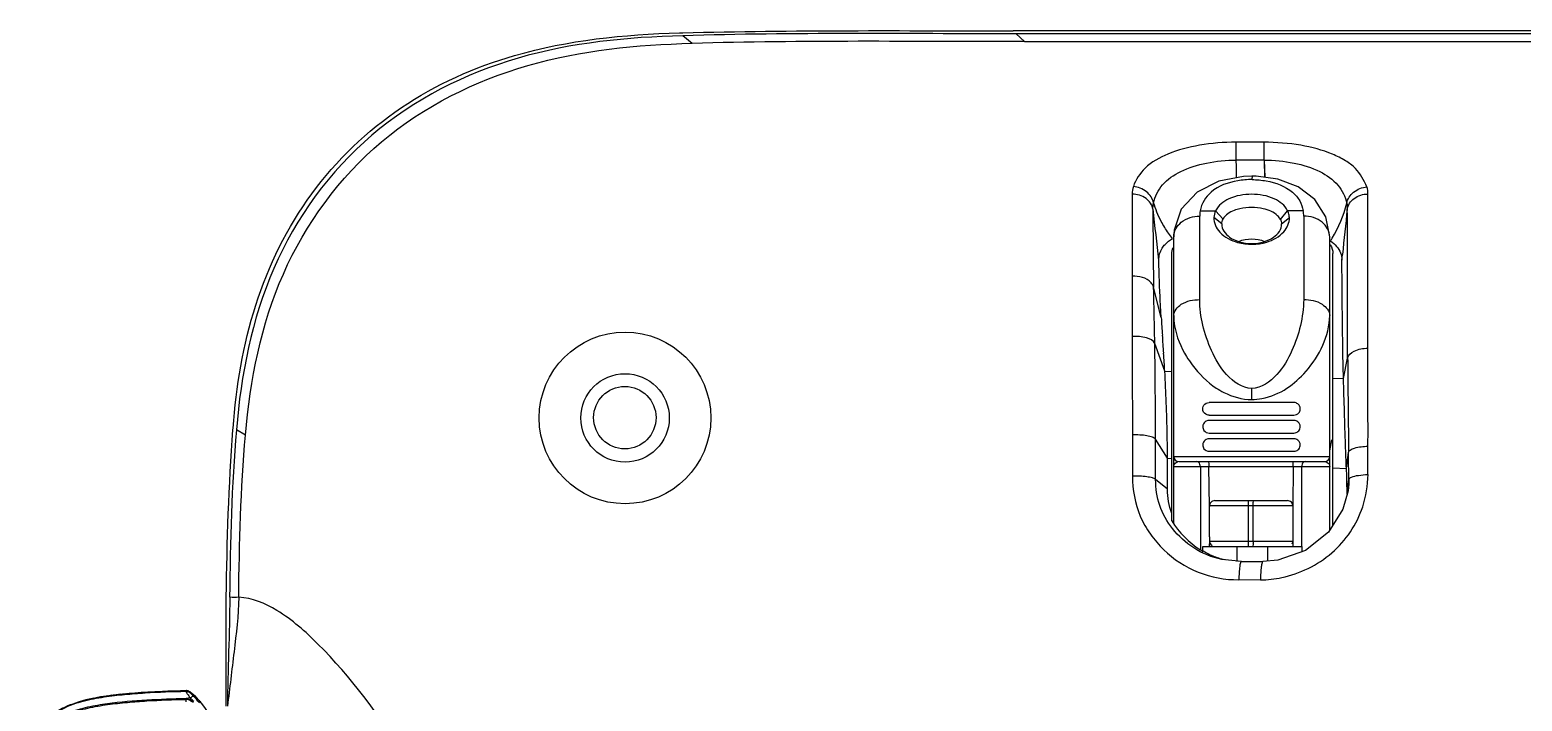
# Model space of a CAD drawing. Header units: millimetres. Extents: x 7426 to 8300, y 123 to 421.
# Drawn here: x 8176.32 to 8190.66, y 353.74 to 360.2 of the extents above; entities that cross this region are included whole.
import ezdxf

# ---------------------------------------------------------------- set-up
doc = ezdxf.new("R2010")
doc.units = ezdxf.units.MM
doc.layers.add('20_ALL_FEATURES', color=7, linetype='Continuous')

msp = doc.modelspace()

# ---------------------------------------------------------------- linework, layer by layer
at = {"layer": '20_ALL_FEATURES', "color": 7, "linetype": 'Continuous'}
for p, q in [((8182.562, 360.166), (8182.594, 360.167)), ((8182.562, 360.166), (8182.594, 360.166)), ((8182.682, 360.065), (8182.594, 360.139)), ((8197.035, 360.187), (8185.769, 360.186)), ((8197.035, 360.188), (8185.798, 360.186)), ((8185.877, 360.083), (8185.798, 360.158)), ((8197.035, 360.158), (8185.798, 360.157)), ((8187.914, 358.944), (8187.912, 359.115)), ((8188.181, 359.115), (8187.912, 359.115)), ((8188.182, 358.944), (8188.181, 359.115)), ((8188.182, 358.944), (8187.914, 358.944)), ((8188.182, 358.944), (8188.187, 358.778)), ((8188.182, 358.944), (8188.188, 358.778)), ((8187.563, 357.602), (8187.563, 358.404)), ((8187.567, 358.457), (8187.716, 358.457)), ((8187.774, 358.329), (8187.699, 358.39)), ((8187.788, 358.377), (8187.716, 358.457)), ((8188.339, 358.372), (8188.408, 358.457)), ((8188.35, 358.329), (8188.425, 358.39)), ((8188.559, 358.457), (8188.408, 358.457)), ((8188.563, 358.404), (8188.563, 357.602)), ((8187.313, 355.451), (8187.313, 358.205)), ((8188.813, 356.095), (8188.813, 358.205)), ((8187.294, 355.477), (8187.294, 358.04)), ((8188.844, 355.434), (8188.844, 358.045)), ((8188.93, 357.98), (8188.935, 358.036)), ((8187.192, 357.431), (8187.12, 357.723)), ((8187.227, 356.914), (8187.131, 357.181)), ((8188.945, 356.843), (8188.985, 357.04)), ((8187.227, 356.914), (8187.294, 356.911)), ((8188.844, 356.848), (8188.945, 356.843)), ((8188.063, 356.642), (8188.063, 356.749)), ((8188.469, 356.613), (8187.653, 356.613)), ((8187.653, 356.492), (8188.469, 356.492)), ((8188.469, 356.441), (8187.653, 356.441)), ((8178.269, 356.351), (8178.27, 356.367)), ((8178.269, 356.351), (8178.27, 356.367)), ((8178.389, 356.3), (8178.302, 356.349)), ((8186.916, 356.301), (8186.916, 355.906)), ((8187.254, 356.077), (8187.138, 356.262)), ((8187.653, 356.32), (8188.469, 356.32)), ((8188.469, 356.265), (8187.653, 356.265)), ((8188.813, 356.149), (8188.834, 356.256)), ((8187.254, 356.077), (8187.253, 356.094)), ((8187.254, 356.077), (8187.254, 356.094)), ((8187.313, 356.095), (8188.813, 356.095)), ((8187.653, 356.144), (8188.469, 356.144)), ((8188.813, 355.384), (8188.813, 356.085)), ((8188.973, 355.979), (8188.994, 356.135)), ((8189.18, 355.922), (8189.18, 356.193)), ((8187.254, 356.077), (8187.294, 356.075)), ((8188.813, 355.995), (8187.313, 355.995)), ((8187.363, 356.045), (8188.763, 356.045)), ((8187.569, 355.995), (8187.569, 355.19)), ((8187.656, 355.614), (8187.65, 355.995)), ((8188.462, 355.995), (8188.459, 355.616)), ((8188.544, 355.23), (8188.544, 355.995)), ((8188.844, 355.986), (8188.973, 355.979)), ((8188.976, 355.907), (8188.973, 355.979)), ((8187.254, 355.779), (8187.139, 355.874)), ((8188.978, 355.835), (8188.976, 355.907)), ((8188.981, 355.765), (8188.978, 355.835)), ((8188.981, 355.765), (8188.996, 355.873)), ((8188.995, 355.828), (8188.99, 355.768)), ((8188.996, 355.873), (8188.995, 355.828)), ((8187.708, 355.67), (8188.407, 355.67)), ((8188.99, 355.768), (8188.988, 355.758)), ((8187.658, 355.322), (8187.658, 355.62)), ((8188.457, 355.62), (8187.658, 355.62)), ((8188.028, 355.62), (8188.028, 355.28)), ((8188.078, 355.28), (8188.078, 355.62)), ((8188.457, 355.62), (8188.457, 355.28)), ((8187.594, 355.182), (8187.594, 355.23)), ((8187.594, 355.23), (8188.544, 355.23)), ((8187.656, 355.288), (8187.655, 355.23)), ((8187.658, 355.28), (8188.457, 355.28)), ((8187.919, 355.23), (8187.919, 355.085)), ((8188.219, 355.089), (8188.219, 355.23)), ((8188.459, 355.284), (8188.459, 355.23)), ((8188.544, 355.23), (8188.544, 355.18)), ((8187.779, 355.104), (8187.776, 355.104)), ((8187.964, 355.085), (8187.779, 355.104)), ((8187.964, 355.085), (8188.169, 355.085)), ((8187.939, 354.911), (8188.147, 354.91)), ((8177.038, 353.789), (8177.025, 353.787)), ((8177.064, 353.793), (8177.038, 353.789)), ((8177.104, 353.799), (8177.077, 353.795)), ((8177.147, 353.804), (8177.118, 353.8)), ((8177.192, 353.809), (8177.162, 353.805)), ((8177.239, 353.813), (8177.207, 353.81)), ((8177.272, 353.816), (8177.218, 353.811)), ((8177.326, 353.821), (8177.27, 353.816)), ((8177.386, 353.825), (8177.324, 353.821)), ((8177.398, 353.826), (8177.36, 353.823)), ((8177.458, 353.83), (8177.386, 353.825)), ((8177.523, 353.833), (8177.449, 353.829)), ((8177.593, 353.836), (8177.518, 353.833)), ((8177.675, 353.84), (8177.593, 353.836)), ((8177.695, 353.84), (8177.643, 353.838)), ((8177.781, 353.843), (8177.675, 353.84)), ((8177.818, 353.844), (8177.766, 353.842)), ((8177.818, 353.844), (8177.818, 353.844)), ((8177.818, 353.835), (8177.818, 353.844)), ((8177.822, 353.844), (8177.82, 353.844)), ((8177.841, 353.84), (8177.84, 353.841)), ((8177.849, 353.837), (8177.841, 353.84)), ((8177.857, 353.833), (8177.849, 353.837)), ((8177.862, 353.829), (8177.857, 353.833)), ((8177.865, 353.818), (8177.865, 353.826)), ((8177.886, 353.808), (8177.887, 353.808)), ((8177.886, 353.808), (8177.887, 353.808)), ((8177.887, 353.808), (8177.887, 353.807)), ((8177.938, 353.756), (8177.905, 353.791)), ((8177, 353.783), (8176.988, 353.781)), ((8177.818, 353.735), (8177.818, 353.76)), ((8177.819, 353.762), (8177.819, 353.762)), ((8177.879, 353.738), (8177.868, 353.745)), ((8177.968, 353.721), (8177.938, 353.756))]:
    msp.add_line(p, q, dxfattribs=at)
for points in [[(8188.065, 358.79), (8187.984, 358.787), (8187.746, 358.741), (8187.537, 358.635), (8187.385, 358.47), (8187.317, 358.269), (8187.313, 358.205)], [(8188.813, 358.205), (8188.776, 358.398), (8188.67, 358.564), (8188.509, 358.686), (8188.314, 358.76), (8188.105, 358.79), (8188.065, 358.79)], [(8188.989, 355.765), (8188.94, 355.589), (8188.802, 355.367), (8188.58, 355.192), (8188.313, 355.097), (8188.17, 355.085)], [(8177.218, 353.811), (8177.169, 353.806), (8177.122, 353.801), (8177.078, 353.795), (8177.036, 353.789), (8176.996, 353.783), (8176.958, 353.776), (8176.921, 353.769), (8176.886, 353.761), (8176.853, 353.754), (8176.821, 353.745), (8176.79, 353.737)], [(8177.84, 353.841), (8177.831, 353.843), (8177.822, 353.844)], [(8178.04, 353.619), (8178.036, 353.626), (8178.025, 353.643), (8178.006, 353.671), (8177.98, 353.706), (8177.948, 353.745), (8177.911, 353.785), (8177.887, 353.807)], [(8176.834, 353.749), (8176.824, 353.746), (8176.815, 353.744)], [(8176.865, 353.757), (8176.855, 353.754), (8176.844, 353.752)], [(8176.897, 353.764), (8176.886, 353.761), (8176.875, 353.759)], [(8176.93, 353.771), (8176.919, 353.768), (8176.908, 353.766)], [(8176.964, 353.777), (8176.953, 353.775), (8176.941, 353.773)], [(8177.819, 353.762), (8177.755, 353.761), (8177.655, 353.757), (8177.566, 353.754), (8177.485, 353.75), (8177.411, 353.745), (8177.343, 353.741)], [(8177.868, 353.745), (8177.863, 353.748), (8177.858, 353.751), (8177.853, 353.755), (8177.847, 353.757), (8177.841, 353.759), (8177.836, 353.76), (8177.831, 353.761), (8177.825, 353.762), (8177.819, 353.762)]]:
    msp.add_lwpolyline(points, dxfattribs=at)
for centre, radius in [((8182.038, 356.465), 0.825), ((8182.038, 356.465), 0.425), ((8182.036, 356.468), 0.3)]:
    msp.add_circle(centre, radius, dxfattribs=at)
for centre, radius, start, end in [((8183.24, 358.813), 4.676, 359.5296, 1.6122), ((8187.167, 358.615), 0.253, 162.9004, 179.9324), ((8188.062, 357.961), 0.795, 89.7132, 99.6981), ((8188.932, 358.617), 0.248, 0.0197, 16.0707), ((8187.712, 358.855), 1.306, 329.4807, 345.5219), ((8099.638, 348.021), 88.098, 6.49137, 6.81201), ((8187.874, 358.405), 0.311, 170.4747, 180.3093), ((8188.264, 358.383), 0.161, 2.4987, 10.6634), ((8188.254, 358.406), 0.309, 359.6653, 9.5598), ((8241.197, 352.65), 52.539, 173.6395, 174.1157), ((8187.56, 358.945), 1.482, 328.2949, 329.4688), ((8216.157, 359.338), 29.027, 183.7663, 184.1063), ((8145.717, 354.31), 41.593, 3.828, 4.0662), ((8165.566, 355.646), 21.698, 3.348, 3.8071), ((8188.471, 356.554), 0.0586, 18.7523, 34.3999), ((8188.464, 356.552), 0.0659, 352.8111, 6.916), ((8188.464, 356.381), 0.0659, 352.8111, 6.916), ((7991.405, 355.915), 195.734, 359.98815, 0.10176), ((8187.363, 356.095), 0.05, 180, 270), ((8188.464, 356.205), 0.0659, 353.3513, 6.6343), ((8188.763, 356.095), 0.05, 270, 0), ((8106.666, 355.273), 82.332, 0.41802, 0.6002), ((8165.204, 355.919), 22.05, 0.1484, 0.4098), ((8165.503, 355.918), 21.751, 359.8915, 0.1529), ((8164.839, 355.922), 22.415, 359.635, 359.8851), ((8188.155, 355.93), 1.026, 341.8834, 359.5079), ((8188.329, 355.751), 0.653, 358.2464, 1.2751), ((8191.661, 355.621), 3.633, 179.619, 180.0133), ((8191.711, 355.279), 3.633, 179.9867, 180.381), ((8187.992, 355.863), 0.789, 237.6657, 239.6799), ((8187.983, 355.795), 0.72, 237.2275, 243.7556), ((8187.97, 355.769), 0.69, 243.7837, 246.2749), ((8177.47, 353.342), 0.625, 48.2336, 50.2955), ((8177.265, 353.146), 0.909, 44.2532, 46.7457), ((8177.282, 353.18), 0.861, 39.4364, 45.3881), ((8177.819, 353.699), 0.0607, 90.303, 91.3081), ((8178.129, 339.834), 13.939, 91.1056, 91.2753), ((8177.055, 352.937), 1.159, 43.7938, 46.0189), ((8177.273, 353.154), 0.896, 41.2403, 44.2488), ((8177.276, 353.157), 0.892, 41.0749, 41.2397), ((8177.273, 353.155), 0.896, 38.3679, 41.0749)]:
    msp.add_arc(centre, radius, start, end, dxfattribs=at)
for points, knots in [([(8182.594, 360.139), (8182.062, 360.124), (8180.991, 360.023), (8179.522, 359.282), (8178.55, 357.944), (8178.346, 356.879), (8178.302, 356.349)], [0, 0, 0, 0, 0.250694, 0.500313, 0.749661, 1, 1, 1, 1]), ([(8178.389, 356.3), (8178.433, 356.828), (8178.642, 357.89), (8179.617, 359.219), (8181.084, 359.95), (8182.152, 360.052), (8182.682, 360.066)], [0, 0, 0, 0, 0.250315, 0.499664, 0.749284, 1, 1, 1, 1]), ([(8178.27, 356.367), (8178.301, 356.766), (8178.43, 357.564), (8178.969, 358.659), (8179.85, 359.506), (8180.593, 359.838), (8180.977, 359.949)], [0, 0, 0, 0, 0.250635, 0.500462, 0.749904, 1, 1, 1, 1]), ([(8187.912, 359.115), (8187.795, 359.116), (8187.571, 359.097), (8187.272, 359.02), (8187.037, 358.892), (8186.947, 358.756), (8186.925, 358.689)], [0, 0, 0, 0, 0.310133, 0.588148, 0.815198, 1, 1, 1, 1]), ([(8189.17, 358.686), (8189.142, 358.75), (8189.089, 358.851), (8188.96, 358.943), (8188.788, 359.029), (8188.524, 359.098), (8188.3, 359.113), (8188.181, 359.115)], [0, 0, 0, 0, 0.183089, 0.290183, 0.410791, 0.688966, 1, 1, 1, 1]), ([(8187.12, 358.532), (8187.133, 358.595), (8187.198, 358.723), (8187.389, 358.851), (8187.635, 358.926), (8187.818, 358.943), (8187.914, 358.944)], [0, 0, 0, 0, 0.200501, 0.427687, 0.69903, 1, 1, 1, 1]), ([(8188.182, 358.944), (8188.278, 358.943), (8188.462, 358.926), (8188.709, 358.85), (8188.899, 358.72), (8188.963, 358.592), (8188.976, 358.529)], [0, 0, 0, 0, 0.301723, 0.573431, 0.800347, 1, 1, 1, 1]), ([(8187.12, 358.532), (8187.111, 358.574), (8187.057, 358.652), (8186.97, 358.685), (8186.925, 358.689)], [0, 0, 0, 0, 0.478494, 1, 1, 1, 1]), ([(8187.928, 358.744), (8187.837, 358.729), (8187.674, 358.674), (8187.579, 358.525), (8187.567, 358.457)], [0, 0, 0, 0, 0.572886, 1, 1, 1, 1]), ([(8188.065, 358.79), (8188.068, 358.789), (8188.062, 358.773), (8188.066, 358.764), (8188.066, 358.756)], [0, 0, 0, 0, 0.258793, 1, 1, 1, 1]), ([(8188.203, 358.743), (8188.293, 358.727), (8188.421, 358.681), (8188.53, 358.557), (8188.551, 358.489), (8188.559, 358.457)], [0, 0, 0, 0, 0.568632, 0.793237, 1, 1, 1, 1]), ([(8188.976, 358.529), (8188.984, 358.57), (8189.038, 358.649), (8189.125, 358.682), (8189.17, 358.686)], [0, 0, 0, 0, 0.476198, 1, 1, 1, 1]), ([(8186.914, 358.615), (8186.912, 358.557), (8186.913, 358.402), (8186.912, 358.14), (8186.915, 357.935), (8186.913, 357.827)], [0, 0, 0, 0, 0.221664, 0.588667, 1, 1, 1, 1]), ([(8187.113, 358.47), (8187.107, 358.511), (8187.051, 358.592), (8186.96, 358.615), (8186.914, 358.615)], [0, 0, 0, 0, 0.469167, 1, 1, 1, 1]), ([(8187.226, 358.296), (8187.214, 358.315), (8187.171, 358.39), (8187.138, 358.471), (8187.12, 358.532)], [0, 0, 0, 0, 0.259031, 1, 1, 1, 1]), ([(8188.408, 358.457), (8188.383, 358.508), (8188.268, 358.593), (8188.062, 358.627), (8187.856, 358.593), (8187.741, 358.508), (8187.716, 358.457)], [0, 0, 0, 0, 0.216764, 0.500104, 0.783436, 1, 1, 1, 1]), ([(8188.982, 358.47), (8188.988, 358.511), (8189.043, 358.592), (8189.134, 358.617), (8189.18, 358.617)], [0, 0, 0, 0, 0.470414, 1, 1, 1, 1]), ([(8189.179, 357.135), (8189.178, 357.28), (8189.18, 357.774), (8189.181, 358.268), (8189.18, 358.617)], [0, 0, 0, 0, 0.292426, 1, 1, 1, 1]), ([(8187.113, 358.47), (8187.113, 358.415), (8187.114, 358.165), (8187.116, 357.916), (8187.12, 357.723)], [0, 0, 0, 0, 0.223087, 1, 1, 1, 1]), ([(8187.313, 358.205), (8187.313, 358.258), (8187.38, 358.372), (8187.501, 358.404), (8187.563, 358.404)], [0, 0, 0, 0, 0.45977, 1, 1, 1, 1]), ([(8187.699, 358.39), (8187.696, 358.34), (8187.755, 358.223), (8187.864, 358.17), (8187.927, 358.152)], [0, 0, 0, 0, 0.431802, 1, 1, 1, 1]), ([(8187.95, 358.476), (8187.931, 358.472), (8187.87, 358.454), (8187.809, 358.416), (8187.787, 358.376)], [0, 0, 0, 0, 0.302215, 1, 1, 1, 1]), ([(8188.337, 358.376), (8188.33, 358.388), (8188.289, 358.44), (8188.224, 358.465), (8188.173, 358.476)], [0, 0, 0, 0, 0.205695, 1, 1, 1, 1]), ([(8188.207, 358.155), (8188.268, 358.174), (8188.373, 358.228), (8188.428, 358.341), (8188.425, 358.39)], [0, 0, 0, 0, 0.566697, 1, 1, 1, 1]), ([(8188.813, 358.205), (8188.813, 358.258), (8188.746, 358.372), (8188.625, 358.404), (8188.563, 358.404)], [0, 0, 0, 0, 0.459771, 1, 1, 1, 1]), ([(8188.985, 357.04), (8188.984, 357.178), (8188.983, 357.655), (8188.983, 358.132), (8188.982, 358.47)], [0, 0, 0, 0, 0.290746, 1, 1, 1, 1]), ([(8187.774, 358.329), (8187.771, 358.28), (8187.835, 358.199), (8187.948, 358.153), (8188.062, 358.136), (8188.176, 358.153), (8188.289, 358.199), (8188.353, 358.279), (8188.35, 358.329)], [0, 0, 0, 0, 0.200138, 0.341349, 0.500021, 0.658683, 0.799825, 1, 1, 1, 1]), ([(8187.17, 357.981), (8187.169, 358.021), (8187.185, 358.078), (8187.22, 358.122), (8187.23, 358.132)], [0, 0, 0, 0, 0.732805, 1, 1, 1, 1]), ([(8187.192, 357.431), (8187.189, 357.481), (8187.179, 357.664), (8187.173, 357.847), (8187.17, 357.981)], [0, 0, 0, 0, 0.272322, 1, 1, 1, 1]), ([(8188.945, 356.843), (8188.942, 356.951), (8188.935, 357.33), (8188.931, 357.709), (8188.93, 357.98)], [0, 0, 0, 0, 0.284849, 1, 1, 1, 1]), ([(8187.12, 357.723), (8187.116, 357.738), (8187.071, 357.81), (8186.978, 357.83), (8186.913, 357.827)], [0, 0, 0, 0, 0.199798, 1, 1, 1, 1]), ([(8186.913, 357.827), (8186.913, 357.782), (8186.913, 357.589), (8186.914, 357.396), (8186.913, 357.248)], [0, 0, 0, 0, 0.235533, 1, 1, 1, 1]), ([(8187.131, 357.181), (8187.13, 357.229), (8187.127, 357.409), (8187.123, 357.59), (8187.12, 357.723)], [0, 0, 0, 0, 0.26476, 1, 1, 1, 1]), ([(8187.313, 357.448), (8187.313, 357.492), (8187.395, 357.586), (8187.502, 357.602), (8187.563, 357.602)], [0, 0, 0, 0, 0.419075, 1, 1, 1, 1]), ([(8188.063, 356.749), (8187.971, 356.748), (8187.802, 356.873), (8187.672, 357.105), (8187.585, 357.352), (8187.563, 357.52), (8187.563, 357.602)], [0, 0, 0, 0, 0.261755, 0.519799, 0.766241, 1, 1, 1, 1]), ([(8188.563, 357.603), (8188.561, 357.435), (8188.493, 357.174), (8188.324, 356.873), (8188.155, 356.748), (8188.063, 356.749)], [0, 0, 0, 0, 0.478875, 0.737502, 1, 1, 1, 1]), ([(8188.563, 357.603), (8188.624, 357.603), (8188.731, 357.586), (8188.813, 357.492), (8188.813, 357.448)], [0, 0, 0, 0, 0.58092, 1, 1, 1, 1]), ([(8187.313, 357.448), (8187.313, 357.415), (8187.326, 357.277), (8187.381, 357.145), (8187.437, 357.054)], [0, 0, 0, 0, 0.234567, 1, 1, 1, 1]), ([(8188.401, 356.75), (8188.469, 356.795), (8188.674, 356.981), (8188.81, 357.254), (8188.813, 357.448)], [0, 0, 0, 0, 0.297081, 1, 1, 1, 1]), ([(8187.131, 357.181), (8187.117, 357.209), (8187.036, 357.246), (8186.96, 357.251), (8186.913, 357.248)], [0, 0, 0, 0, 0.404671, 1, 1, 1, 1]), ([(8186.913, 357.248), (8186.914, 357.172), (8186.915, 356.856), (8186.915, 356.54), (8186.916, 356.301)], [0, 0, 0, 0, 0.242279, 1, 1, 1, 1]), ([(8187.138, 356.262), (8187.138, 356.341), (8187.137, 356.647), (8187.134, 356.953), (8187.131, 357.181)], [0, 0, 0, 0, 0.257739, 1, 1, 1, 1]), ([(8188.985, 357.04), (8188.99, 357.07), (8189.06, 357.124), (8189.134, 357.134), (8189.179, 357.135)], [0, 0, 0, 0, 0.402778, 1, 1, 1, 1]), ([(8189.18, 356.193), (8189.181, 356.275), (8189.181, 356.589), (8189.176, 356.903), (8189.179, 357.135)], [0, 0, 0, 0, 0.259554, 1, 1, 1, 1]), ([(8187.437, 357.054), (8187.454, 357.027), (8187.532, 356.912), (8187.633, 356.811), (8187.722, 356.752)], [0, 0, 0, 0, 0.230126, 1, 1, 1, 1]), ([(8188.985, 357.04), (8188.986, 356.968), (8188.988, 356.666), (8188.992, 356.364), (8188.994, 356.135)], [0, 0, 0, 0, 0.23954, 1, 1, 1, 1]), ([(8187.254, 356.094), (8187.253, 356.164), (8187.249, 356.438), (8187.239, 356.711), (8187.227, 356.914)], [0, 0, 0, 0, 0.256243, 1, 1, 1, 1]), ([(8188.973, 355.979), (8188.97, 356.054), (8188.96, 356.342), (8188.951, 356.63), (8188.945, 356.843)], [0, 0, 0, 0, 0.260276, 1, 1, 1, 1]), ([(8187.722, 356.752), (8187.745, 356.737), (8187.849, 356.676), (8187.97, 356.641), (8188.063, 356.642)], [0, 0, 0, 0, 0.229356, 1, 1, 1, 1]), ([(8188.063, 356.642), (8188.096, 356.642), (8188.215, 356.653), (8188.328, 356.703), (8188.401, 356.75)], [0, 0, 0, 0, 0.273616, 1, 1, 1, 1]), ([(8188.469, 356.492), (8188.486, 356.492), (8188.511, 356.503), (8188.523, 356.524), (8188.526, 356.53)], [0, 0, 0, 0, 0.727261, 1, 1, 1, 1]), ([(8188.529, 356.56), (8188.529, 356.562), (8188.528, 356.566), (8188.527, 356.57), (8188.526, 356.572)], [0, 0, 0, 0, 0.50357, 1, 1, 1, 1]), ([(8188.526, 356.53), (8188.526, 356.533), (8188.528, 356.537), (8188.529, 356.542), (8188.529, 356.544)], [0, 0, 0, 0, 0.495706, 1, 1, 1, 1]), ([(8187.595, 356.399), (8187.594, 356.397), (8187.593, 356.391), (8187.592, 356.386), (8187.592, 356.384)], [0, 0, 0, 0, 0.496425, 1, 1, 1, 1]), ([(8187.653, 356.441), (8187.635, 356.441), (8187.608, 356.428), (8187.597, 356.406), (8187.595, 356.399)], [0, 0, 0, 0, 0.724594, 1, 1, 1, 1]), ([(8188.469, 356.32), (8188.482, 356.32), (8188.512, 356.33), (8188.527, 356.358), (8188.529, 356.372)], [0, 0, 0, 0, 0.476384, 1, 1, 1, 1]), ([(8187.138, 356.262), (8187.13, 356.27), (8187.102, 356.283), (8187.028, 356.3), (8186.963, 356.303), (8186.916, 356.301)], [0, 0, 0, 0, 0.150423, 0.389357, 1, 1, 1, 1]), ([(8187.595, 356.363), (8187.596, 356.356), (8187.608, 356.333), (8187.635, 356.32), (8187.653, 356.32)], [0, 0, 0, 0, 0.275678, 1, 1, 1, 1]), ([(8187.653, 356.265), (8187.635, 356.265), (8187.608, 356.252), (8187.597, 356.23), (8187.595, 356.223)], [0, 0, 0, 0, 0.724594, 1, 1, 1, 1]), ([(8187.595, 356.223), (8187.594, 356.221), (8187.593, 356.215), (8187.592, 356.21), (8187.592, 356.208)], [0, 0, 0, 0, 0.496425, 1, 1, 1, 1]), ([(8187.595, 356.187), (8187.596, 356.18), (8187.608, 356.157), (8187.635, 356.144), (8187.653, 356.144)], [0, 0, 0, 0, 0.275678, 1, 1, 1, 1]), ([(8188.469, 356.144), (8188.482, 356.144), (8188.512, 356.154), (8188.527, 356.182), (8188.529, 356.197)], [0, 0, 0, 0, 0.476135, 1, 1, 1, 1]), ([(8188.994, 356.135), (8188.995, 356.144), (8189.015, 356.162), (8189.077, 356.186), (8189.137, 356.192), (8189.18, 356.193)], [0, 0, 0, 0, 0.129171, 0.351788, 1, 1, 1, 1]), ([(8187.649, 356.045), (8187.65, 356.045), (8187.648, 356.037), (8187.652, 356.025), (8187.65, 356.007), (8187.65, 355.995)], [0, 0, 0, 0, 0.076419, 0.292922, 1, 1, 1, 1]), ([(8188.462, 355.995), (8188.462, 356.007), (8188.464, 356.025), (8188.46, 356.037), (8188.463, 356.045), (8188.461, 356.045)], [0, 0, 0, 0, 0.707078, 0.923581, 1, 1, 1, 1]), ([(8187.139, 355.874), (8187.13, 355.881), (8187.101, 355.891), (8187.028, 355.905), (8186.962, 355.907), (8186.916, 355.905)], [0, 0, 0, 0, 0.145977, 0.385012, 1, 1, 1, 1]), ([(8186.916, 355.905), (8186.917, 355.775), (8186.951, 355.574), (8187.084, 355.345), (8187.255, 355.143), (8187.539, 354.958), (8187.806, 354.908), (8187.939, 354.91)], [0, 0, 0, 0, 0.248382, 0.373442, 0.498614, 0.748355, 1, 1, 1, 1]), ([(8187.302, 355.401), (8187.249, 355.468), (8187.162, 355.618), (8187.139, 355.789), (8187.139, 355.874)], [0, 0, 0, 0, 0.500555, 1, 1, 1, 1]), ([(8188.996, 355.873), (8188.998, 355.884), (8189.035, 355.903), (8189.065, 355.91), (8189.088, 355.913)], [0, 0, 0, 0, 0.327351, 1, 1, 1, 1]), ([(8187.708, 355.67), (8187.694, 355.67), (8187.665, 355.657), (8187.656, 355.628), (8187.656, 355.614)], [0, 0, 0, 0, 0.496845, 1, 1, 1, 1]), ([(8188.029, 355.67), (8188.026, 355.67), (8188.031, 355.657), (8188.028, 355.651), (8188.028, 355.645)], [0, 0, 0, 0, 0.268131, 1, 1, 1, 1]), ([(8188.078, 355.62), (8188.078, 355.632), (8188.076, 355.65), (8188.08, 355.662), (8188.077, 355.67), (8188.079, 355.67)], [0, 0, 0, 0, 0.707078, 0.923581, 1, 1, 1, 1]), ([(8188.459, 355.616), (8188.459, 355.63), (8188.449, 355.658), (8188.421, 355.67), (8188.407, 355.67)], [0, 0, 0, 0, 0.501361, 1, 1, 1, 1]), ([(8188.351, 354.931), (8188.526, 354.969), (8188.863, 355.129), (8189.074, 355.442), (8189.13, 355.611)], [0, 0, 0, 0, 0.501154, 1, 1, 1, 1]), ([(8188.028, 355.28), (8188.028, 355.268), (8188.026, 355.251), (8188.03, 355.238), (8188.027, 355.23), (8188.029, 355.23)], [0, 0, 0, 0, 0.707078, 0.923581, 1, 1, 1, 1]), ([(8188.079, 355.23), (8188.076, 355.23), (8188.081, 355.244), (8188.078, 355.249), (8188.078, 355.255)], [0, 0, 0, 0, 0.268131, 1, 1, 1, 1]), ([(8187.964, 355.085), (8187.959, 355.086), (8187.951, 355.062), (8187.946, 355.032), (8187.941, 354.974), (8187.939, 354.933), (8187.939, 354.91)], [0, 0, 0, 0, 0.078926, 0.289522, 0.621143, 1, 1, 1, 1]), ([(8188.17, 355.085), (8188.165, 355.085), (8188.159, 355.061), (8188.153, 355.03), (8188.149, 354.973), (8188.147, 354.933), (8188.147, 354.91)], [0, 0, 0, 0, 0.085464, 0.299221, 0.627804, 1, 1, 1, 1]), ([(8178.324, 354.741), (8178.322, 354.565), (8178.278, 354.216), (8178.238, 353.868), (8178.216, 353.694)], [0, 0, 0, 0, 0.499574, 1, 1, 1, 1]), ([(8179.912, 353.237), (8179.669, 353.611), (8179.299, 354.115), (8178.743, 354.61), (8178.454, 354.737), (8178.324, 354.741)], [0, 0, 0, 0, 0.598465, 0.826739, 1, 1, 1, 1]), ([(8176.316, 353.37), (8176.325, 353.389), (8176.349, 353.437), (8176.401, 353.51), (8176.477, 353.579), (8176.563, 353.641), (8176.657, 353.691), (8176.791, 353.741), (8176.965, 353.78), (8177.177, 353.809), (8177.461, 353.832), (8177.675, 353.84), (8177.818, 353.844)], [0, 0, 0, 0, 0.038935, 0.097387, 0.16043, 0.22445, 0.288825, 0.353411, 0.482667, 0.61199, 0.741329, 1, 1, 1, 1]), ([(8177.818, 353.835), (8177.686, 353.832), (8177.489, 353.825), (8177.227, 353.805), (8177.028, 353.782), (8176.861, 353.751), (8176.728, 353.712), (8176.629, 353.669), (8176.55, 353.622), (8176.49, 353.578), (8176.446, 353.54), (8176.405, 353.497), (8176.358, 353.438), (8176.335, 353.388), (8176.322, 353.357)], [0, 0, 0, 0, 0.237835, 0.357394, 0.477954, 0.600781, 0.663943, 0.729302, 0.796217, 0.829724, 0.864399, 0.901079, 0.938007, 1, 1, 1, 1]), ([(8177.865, 353.826), (8177.858, 353.832), (8177.843, 353.841), (8177.826, 353.844), (8177.818, 353.844)], [0, 0, 0, 0, 0.500004, 1, 1, 1, 1]), ([(8177.818, 353.835), (8177.818, 353.833), (8177.822, 353.825), (8177.831, 353.811), (8177.846, 353.793), (8177.855, 353.778), (8177.86, 353.771)], [0, 0, 0, 0, 0.102517, 0.331528, 0.645146, 1, 1, 1, 1]), ([(8177.86, 353.771), (8177.863, 353.774), (8177.868, 353.778), (8177.873, 353.784), (8177.877, 353.788), (8177.881, 353.79), (8177.883, 353.792), (8177.888, 353.792), (8177.887, 353.793)], [0, 0, 0, 0, 0.375829, 0.540647, 0.684675, 0.805443, 0.902474, 1, 1, 1, 1]), ([(8177.865, 353.826), (8177.864, 353.826), (8177.864, 353.827), (8177.865, 353.826), (8177.867, 353.825), (8177.868, 353.824), (8177.869, 353.823)], [0, 0, 0, 0, 0.159856, 0.238354, 0.569922, 1, 1, 1, 1]), ([(8177.865, 353.818), (8177.865, 353.818), (8177.864, 353.818), (8177.865, 353.816), (8177.866, 353.815), (8177.869, 353.812), (8177.873, 353.807), (8177.88, 353.801), (8177.885, 353.795), (8177.887, 353.793)], [0, 0, 0, 0, 0.018266, 0.039868, 0.083464, 0.216094, 0.366264, 0.679825, 1, 1, 1, 1]), ([(8176.351, 353.372), (8176.36, 353.386), (8176.382, 353.413), (8176.419, 353.452), (8176.459, 353.488), (8176.514, 353.53), (8176.589, 353.575), (8176.681, 353.62), (8176.778, 353.652), (8176.904, 353.685), (8177.063, 353.712), (8177.253, 353.732), (8177.504, 353.75), (8177.692, 353.757), (8177.818, 353.76)], [0, 0, 0, 0, 0.03176, 0.066707, 0.101534, 0.134912, 0.200947, 0.267272, 0.331667, 0.394649, 0.517997, 0.639445, 0.760031, 1, 1, 1, 1]), ([(8176.383, 353.415), (8176.4, 353.438), (8176.443, 353.482), (8176.517, 353.539), (8176.601, 353.591), (8176.718, 353.646), (8176.873, 353.69), (8177.124, 353.732), (8177.44, 353.758), (8177.692, 353.767), (8177.819, 353.77)], [0, 0, 0, 0, 0.056285, 0.120197, 0.185217, 0.249217, 0.375593, 0.500981, 0.751121, 1, 1, 1, 1]), ([(8177.819, 353.762), (8177.818, 353.762), (8177.818, 353.761), (8177.818, 353.76), (8177.818, 353.76)], [0, 0, 0, 0, 0.639838, 1, 1, 1, 1]), ([(8177.865, 353.743), (8177.864, 353.743), (8177.863, 353.745), (8177.866, 353.745), (8177.868, 353.744), (8177.871, 353.742), (8177.877, 353.738), (8177.882, 353.735), (8177.885, 353.732)], [0, 0, 0, 0, 0.079802, 0.131815, 0.222034, 0.326483, 0.545719, 1, 1, 1, 1])]:
    msp.add_open_spline(points, degree=3, knots=knots, dxfattribs=at)
for points in [[(8180.977, 359.949), (8181.489, 360.097), (8182.029, 360.151), (8182.562, 360.166)], [(8182.594, 360.167), (8183.652, 360.195), (8184.71, 360.186), (8185.769, 360.186)], [(8185.798, 360.157), (8184.73, 360.157), (8183.662, 360.17), (8182.594, 360.139)], [(8185.877, 360.082), (8184.812, 360.082), (8183.747, 360.095), (8182.682, 360.065)], [(8185.877, 360.083), (8189.465, 360.083), (8193.054, 360.083), (8196.642, 360.084)], [(8188.066, 358.756), (8188.112, 358.755), (8188.158, 358.751), (8188.203, 358.743)], [(8187.113, 358.47), (8187.113, 358.491), (8187.115, 358.512), (8187.12, 358.532)], [(8188.976, 358.529), (8188.981, 358.51), (8188.982, 358.49), (8188.982, 358.47)], [(8187.716, 358.457), (8187.706, 358.436), (8187.7, 358.413), (8187.699, 358.39)], [(8188.173, 358.476), (8188.101, 358.493), (8188.023, 358.493), (8187.95, 358.476)], [(8188.423, 358.413), (8188.42, 358.428), (8188.415, 358.443), (8188.408, 358.457)], [(8187.3, 358.188), (8187.274, 358.223), (8187.249, 358.259), (8187.226, 358.296)], [(8187.774, 358.329), (8187.775, 358.345), (8187.78, 358.362), (8187.787, 358.376)], [(8188.337, 358.376), (8188.345, 358.362), (8188.35, 358.345), (8188.35, 358.329)], [(8187.23, 358.132), (8187.25, 358.154), (8187.275, 358.173), (8187.3, 358.188)], [(8187.294, 358.04), (8187.294, 358.062), (8187.299, 358.084), (8187.308, 358.103)], [(8187.927, 358.152), (8188.017, 358.127), (8188.118, 358.128), (8188.207, 358.155)], [(8187.94, 358.162), (8188.016, 358.193), (8188.11, 358.193), (8188.185, 358.162)], [(8188.817, 358.128), (8188.834, 358.104), (8188.844, 358.074), (8188.844, 358.045)], [(8188.821, 358.166), (8188.842, 358.151), (8188.862, 358.134), (8188.879, 358.114)], [(8188.879, 358.114), (8188.895, 358.096), (8188.908, 358.074), (8188.916, 358.052)], [(8188.916, 358.052), (8188.925, 358.029), (8188.93, 358.005), (8188.93, 357.98)], [(8187.594, 356.535), (8187.59, 356.552), (8187.593, 356.573), (8187.603, 356.587)], [(8187.634, 356.494), (8187.616, 356.5), (8187.6, 356.517), (8187.594, 356.535)], [(8187.603, 356.587), (8187.613, 356.602), (8187.634, 356.613), (8187.653, 356.613)], [(8188.489, 356.609), (8188.483, 356.612), (8188.476, 356.613), (8188.469, 356.613)], [(8188.519, 356.587), (8188.512, 356.597), (8188.501, 356.605), (8188.489, 356.609)], [(8187.592, 356.384), (8187.592, 356.377), (8187.593, 356.369), (8187.595, 356.363)], [(8187.653, 356.492), (8187.647, 356.492), (8187.64, 356.493), (8187.634, 356.494)], [(8188.489, 356.438), (8188.483, 356.44), (8188.476, 356.441), (8188.469, 356.441)], [(8188.519, 356.415), (8188.512, 356.425), (8188.501, 356.434), (8188.489, 356.438)], [(8188.529, 356.389), (8188.528, 356.398), (8188.524, 356.407), (8188.519, 356.415)], [(8178.205, 354.741), (8178.211, 355.278), (8178.228, 355.815), (8178.269, 356.351)], [(8178.302, 356.349), (8178.257, 355.814), (8178.241, 355.277), (8178.237, 354.741)], [(8178.324, 354.741), (8178.329, 355.261), (8178.345, 355.782), (8178.389, 356.3)], [(8188.489, 356.262), (8188.483, 356.264), (8188.476, 356.265), (8188.469, 356.265)], [(8188.519, 356.239), (8188.512, 356.249), (8188.501, 356.258), (8188.489, 356.262)], [(8188.529, 356.212), (8188.528, 356.222), (8188.524, 356.231), (8188.519, 356.239)], [(8187.592, 356.208), (8187.592, 356.201), (8187.593, 356.193), (8187.595, 356.187)], [(8187.313, 355.995), (8187.313, 356.012), (8187.324, 356.029), (8187.338, 356.038)], [(8187.338, 356.038), (8187.343, 356.041), (8187.348, 356.043), (8187.354, 356.044)], [(8187.552, 356.039), (8187.548, 356.042), (8187.542, 356.045), (8187.536, 356.045)], [(8187.569, 355.995), (8187.569, 356.011), (8187.564, 356.028), (8187.552, 356.039)], [(8188.548, 356.02), (8188.545, 356.012), (8188.544, 356.004), (8188.544, 355.995)], [(8188.56, 356.039), (8188.554, 356.034), (8188.55, 356.027), (8188.548, 356.02)], [(8188.576, 356.045), (8188.57, 356.045), (8188.564, 356.042), (8188.56, 356.039)], [(8188.763, 356.045), (8188.78, 356.045), (8188.797, 356.034), (8188.806, 356.019)], [(8188.806, 356.019), (8188.81, 356.012), (8188.813, 356.004), (8188.813, 355.995)], [(8189.088, 355.913), (8189.118, 355.918), (8189.149, 355.921), (8189.18, 355.922)], [(8187.294, 355.547), (8187.266, 355.621), (8187.254, 355.701), (8187.254, 355.779)], [(8187.294, 355.477), (8187.362, 355.365), (8187.459, 355.267), (8187.57, 355.196)], [(8187.505, 355.216), (8187.428, 355.266), (8187.359, 355.329), (8187.302, 355.401)], [(8187.658, 355.322), (8187.658, 355.308), (8187.654, 355.294), (8187.657, 355.281)], [(8187.656, 355.288), (8187.656, 355.269), (8187.665, 355.248), (8187.681, 355.238)], [(8188.451, 355.256), (8188.456, 355.265), (8188.459, 355.275), (8188.459, 355.284)], [(8187.776, 355.104), (8187.681, 355.124), (8187.587, 355.163), (8187.505, 355.216)], [(8187.802, 355.1), (8187.765, 355.109), (8187.728, 355.122), (8187.692, 355.137)], [(8188.147, 354.91), (8188.215, 354.907), (8188.284, 354.916), (8188.351, 354.931)], [(8178.202, 353.694), (8178.202, 354.043), (8178.201, 354.392), (8178.205, 354.741)], [(8178.238, 354.741), (8178.237, 354.392), (8178.217, 354.043), (8178.216, 353.694)], [(8178.324, 354.741), (8178.296, 354.736), (8178.267, 354.741), (8178.238, 354.741)], [(8177.818, 353.835), (8177.834, 353.836), (8177.852, 353.829), (8177.865, 353.818)], [(8177.834, 353.758), (8177.829, 353.759), (8177.824, 353.76), (8177.819, 353.76)], [(8177.865, 353.743), (8177.856, 353.75), (8177.845, 353.756), (8177.834, 353.758)]]:
    msp.add_open_spline(points, degree=3, dxfattribs=at)

doc.saveas('drawing.dxf')
